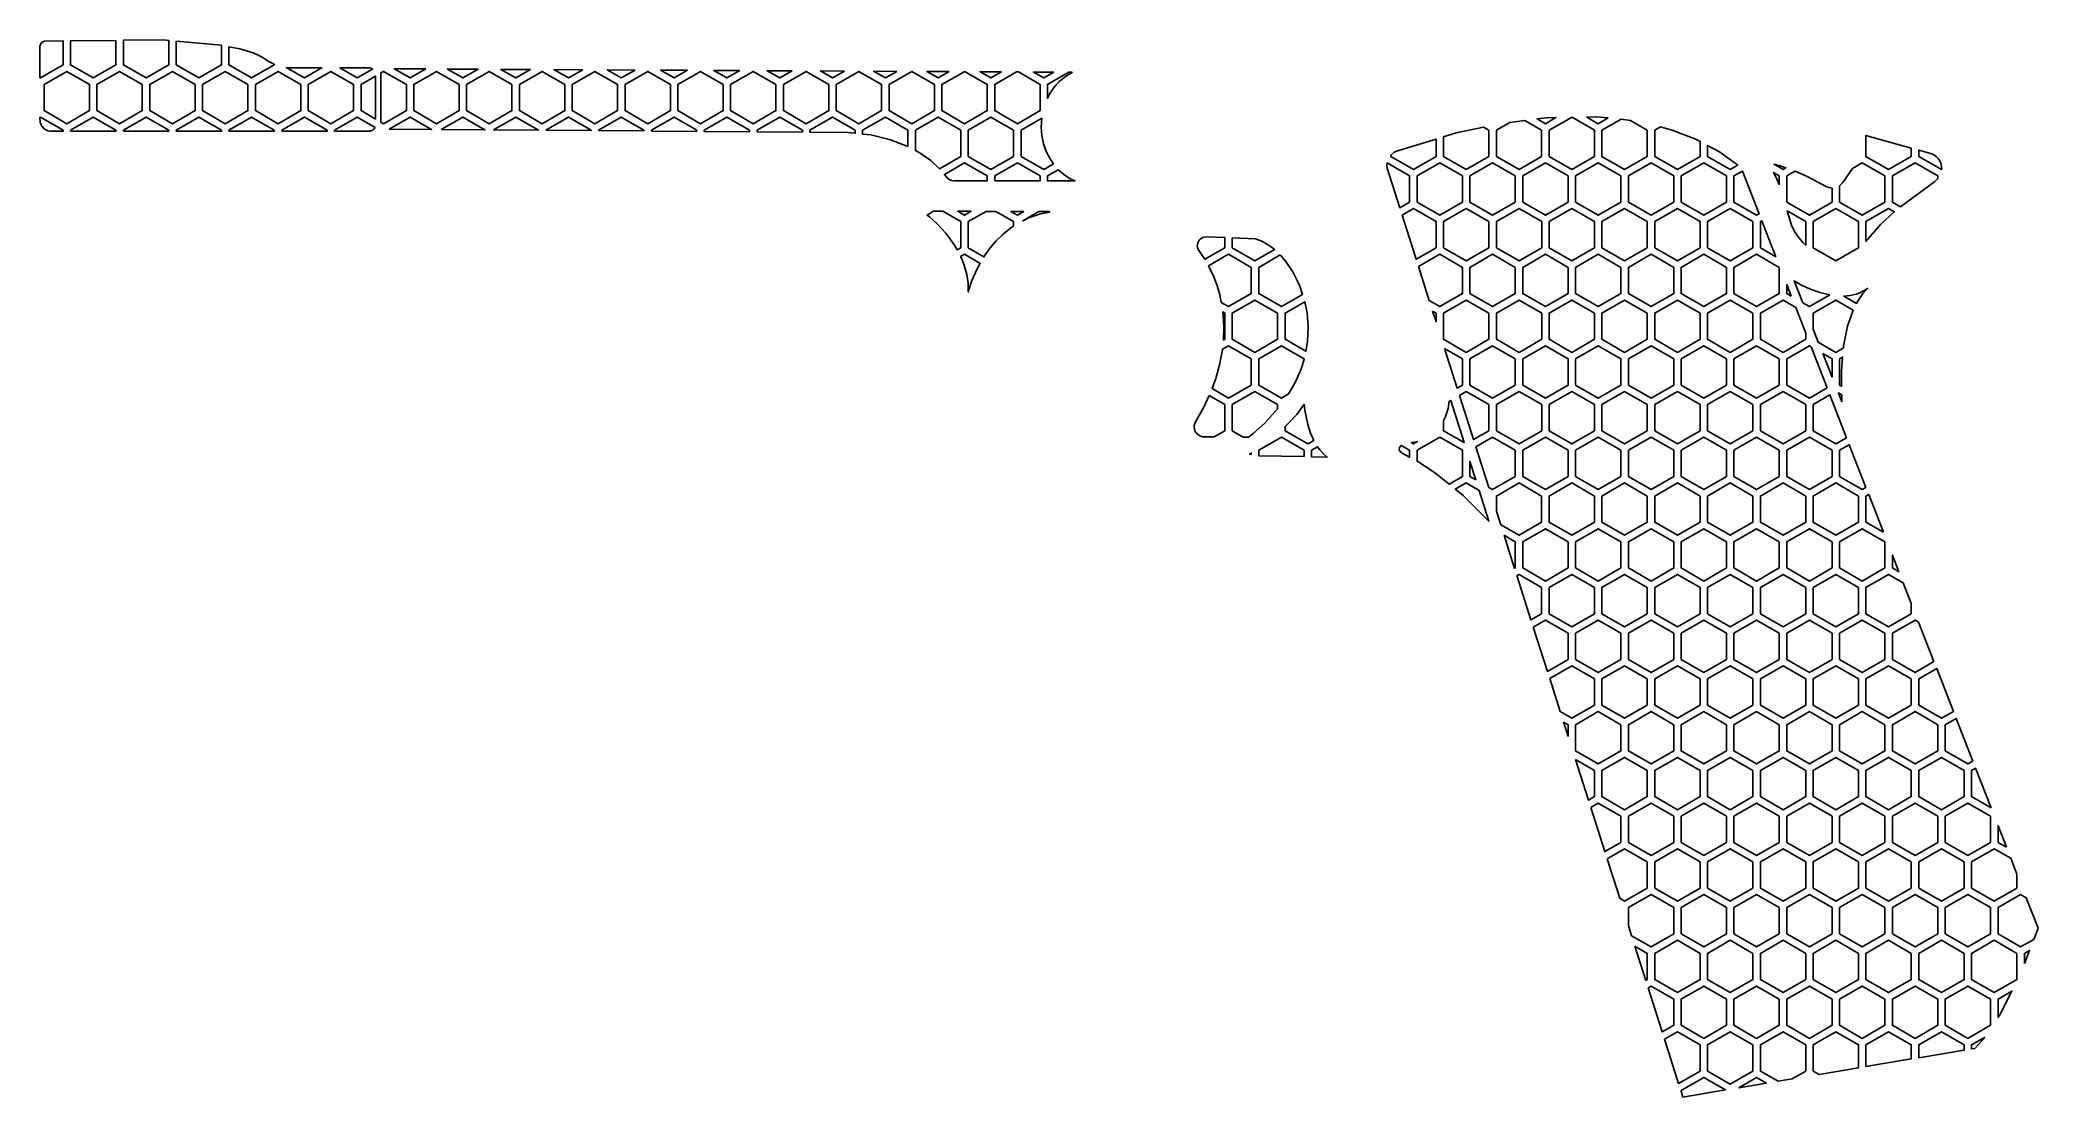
# Model space of a CAD drawing. Header units: millimetres. Extents: x 10 to 143, y -138 to -67.
import ezdxf

# ---------------------------------------------------------------- set-up
doc = ezdxf.new("R2010")
doc.units = ezdxf.units.MM

# ---------------------------------------------------------------- blocks, each defined once
blk = doc.blocks.new('HEX')
blk.add_lwpolyline([(1.516, 0.875), (0, 1.75), (-1.516, 0.875), (-1.516, -0.875), (0, -1.75), (1.516, -0.875)], close=True)

msp = doc.modelspace()

# ---------------------------------------------------------------- linework, layer by layer
for points in [[(9.821, -67.832), (9.849, -67.726), (9.905, -67.635), (10.013, -67.543), (10.114, -67.503), (11.368, -67.485), (11.368, -69.096), (9.852, -69.971), (9.821, -69.953), (9.821, -67.832)], [(14.899, -67.455), (14.899, -69.096), (13.383, -69.971), (11.868, -69.096), (11.868, -67.481), (14.899, -67.455)], [(18.096, -67.428), (18.43, -67.458), (18.43, -69.096), (16.914, -69.971), (15.399, -69.096), (15.399, -67.451), (18.096, -67.428)], [(18.93, -67.504), (21.961, -67.78), (21.961, -69.096), (20.446, -69.971), (18.93, -69.096), (18.93, -67.504)], [(23.195, -68.026), (24.087, -68.298), (24.415, -68.436), (24.675, -68.572), (25.083, -68.847), (25.492, -69.054), (25.492, -69.096), (23.977, -69.971), (22.461, -69.096), (22.461, -67.88), (23.195, -68.026)], [(26.52, -69.293), (28.675, -69.297), (27.508, -69.971), (26.292, -69.269), (26.52, -69.293)], [(31.956, -69.323), (32.068, -69.377), (31.039, -69.971), (29.875, -69.299), (31.825, -69.302), (31.956, -69.323)], [(35.614, -69.368), (34.57, -69.971), (33.508, -69.358), (35.614, -69.368)], [(39.114, -69.386), (38.101, -69.971), (37.07, -69.376), (39.114, -69.386)], [(42.615, -69.403), (41.632, -69.971), (40.632, -69.394), (42.615, -69.403)], [(46.115, -69.421), (45.163, -69.971), (44.194, -69.411), (46.115, -69.421)], [(49.616, -69.439), (48.694, -69.971), (47.756, -69.429), (49.616, -69.439)], [(53.117, -69.456), (52.225, -69.971), (51.318, -69.447), (53.117, -69.456)], [(56.617, -69.474), (55.756, -69.971), (54.88, -69.465), (56.617, -69.474)], [(32.264, -72.717), (31.289, -72.154), (31.289, -70.404), (32.264, -69.841), (32.264, -72.717)], [(32.618, -69.636), (32.804, -69.529), (34.32, -70.404), (34.32, -72.154), (32.804, -73.029), (32.621, -72.923), (32.618, -69.636)], [(60.118, -69.492), (59.287, -69.971), (58.443, -69.483), (60.118, -69.492)], [(63.618, -69.509), (62.819, -69.971), (62.005, -69.501), (63.618, -69.509)], [(67.119, -69.527), (66.35, -69.971), (65.567, -69.519), (67.119, -69.527)], [(68.12, -69.532), (69.631, -70.404), (69.631, -72.154), (68.115, -73.029), (66.6, -72.154), (66.6, -70.404), (68.12, -69.532)], [(70.619, -69.544), (69.881, -69.971), (69.129, -69.537), (70.619, -69.544)], [(71.682, -69.55), (73.162, -70.404), (73.162, -72.154), (71.646, -73.029), (70.131, -72.154), (70.131, -70.404), (71.611, -69.549), (71.682, -69.55)], [(74.12, -69.562), (73.412, -69.971), (72.691, -69.555), (74.12, -69.562)], [(75.245, -69.568), (76.693, -70.404), (76.693, -72.154), (75.177, -73.029), (73.662, -72.154), (73.662, -70.404), (75.111, -69.567), (75.245, -69.568)], [(77.621, -69.58), (76.943, -69.971), (76.253, -69.573), (77.621, -69.58)], [(77.956, -70.234), (77.764, -70.435), (77.59, -70.65), (77.432, -70.877), (77.292, -71.115), (77.193, -71.332), (77.193, -70.404), (78.612, -69.585), (78.807, -69.586), (78.848, -69.609), (78.633, -69.722), (78.39, -69.876), (78.164, -70.047), (77.956, -70.234)], [(10.491, -73.528), (10.343, -73.498), (10.207, -73.44), (10.087, -73.357), (9.942, -73.194), (9.874, -73.064), (9.832, -72.921), (9.821, -72.605), (9.852, -72.587), (11.368, -73.462), (11.368, -73.528), (10.491, -73.528)], [(11.868, -73.528), (11.868, -73.462), (13.383, -72.587), (14.899, -73.462), (14.899, -73.529), (11.868, -73.528)], [(15.399, -73.529), (15.399, -73.462), (16.914, -72.587), (18.43, -73.462), (18.43, -73.529), (15.399, -73.529)], [(18.93, -73.529), (18.93, -73.462), (20.446, -72.587), (21.961, -73.462), (21.961, -73.529), (18.93, -73.529)], [(22.461, -73.529), (22.461, -73.462), (23.977, -72.587), (25.492, -73.462), (25.492, -73.529), (22.461, -73.529)], [(25.992, -73.529), (25.992, -73.462), (27.508, -72.587), (29.023, -73.462), (29.023, -73.53), (25.992, -73.529)], [(32.227, -73.273), (32.137, -73.403), (32.072, -73.457), (31.956, -73.512), (31.87, -73.53), (29.523, -73.53), (29.523, -73.462), (31.039, -72.587), (32.227, -73.273)], [(33.171, -73.394), (34.57, -72.587), (36.003, -73.414), (33.171, -73.394)], [(36.66, -73.419), (38.101, -72.587), (39.578, -73.44), (36.66, -73.419)], [(40.148, -73.444), (41.632, -72.587), (43.148, -73.465), (40.148, -73.444)], [(43.648, -73.468), (45.163, -72.587), (46.679, -73.462), (46.679, -73.489), (43.648, -73.468)], [(47.179, -73.493), (47.179, -73.462), (48.694, -72.587), (50.21, -73.462), (50.21, -73.514), (47.179, -73.493)], [(50.71, -73.518), (50.71, -73.462), (52.225, -72.587), (53.741, -73.462), (53.741, -73.539), (50.71, -73.518)], [(54.241, -73.543), (54.241, -73.462), (55.756, -72.587), (57.272, -73.462), (57.272, -73.564), (54.241, -73.543)], [(57.772, -73.568), (57.772, -73.462), (59.287, -72.587), (60.803, -73.462), (60.803, -73.589), (57.772, -73.568)], [(63.835, -73.61), (61.303, -73.592), (61.303, -73.462), (62.819, -72.587), (64.334, -73.462), (64.334, -73.666), (63.835, -73.61)], [(67.865, -74.555), (66.703, -74.1), (65.387, -73.783), (64.834, -73.721), (64.834, -73.462), (66.35, -72.587), (67.865, -73.462), (67.865, -74.555)], [(69.967, -76.037), (69.384, -75.496), (68.686, -74.998), (68.365, -74.825), (68.365, -73.462), (69.881, -72.587), (71.396, -73.462), (71.396, -75.212), (69.967, -76.037)], [(76.814, -72.662), (76.781, -73.262), (76.824, -73.82), (76.935, -74.367), (77.114, -74.893), (77.362, -75.387), (77.584, -75.717), (76.943, -76.087), (75.427, -75.212), (75.427, -73.462), (76.814, -72.662)], [(104.511, -73.649), (106.348, -73.255), (106.707, -73.462), (106.707, -75.212), (105.192, -76.087), (103.676, -75.212), (103.676, -73.905), (104.511, -73.649)], [(109.116, -72.814), (110.238, -73.462), (110.238, -75.212), (108.723, -76.087), (107.207, -75.212), (107.207, -73.462), (108.105, -72.944), (109.116, -72.814)], [(110.529, -72.633), (111.195, -72.621), (110.488, -73.029), (109.934, -72.709), (110.529, -72.633)], [(112.278, -72.601), (113.769, -73.462), (113.769, -75.212), (112.254, -76.087), (110.738, -75.212), (110.738, -73.462), (112.228, -72.602), (112.278, -72.601)], [(114.694, -72.639), (114.019, -73.029), (113.248, -72.584), (113.904, -72.572), (114.694, -72.639)], [(115.565, -72.714), (116.178, -72.814), (117.3, -73.462), (117.3, -75.212), (115.785, -76.087), (114.269, -75.212), (114.269, -73.462), (115.565, -72.714)], [(118.974, -73.456), (120.586, -74.085), (120.832, -74.217), (120.832, -75.212), (119.316, -76.087), (117.8, -75.212), (117.8, -73.462), (118.182, -73.242), (118.974, -73.456)], [(100.145, -75.13), (100.358, -74.955), (100.534, -74.87), (103.176, -74.059), (103.176, -75.212), (101.661, -76.087), (100.145, -75.212), (100.145, -75.13)], [(122.126, -74.911), (123.352, -75.795), (122.847, -76.087), (121.332, -75.212), (121.332, -74.485), (122.126, -74.911)], [(134.956, -74.658), (134.956, -75.212), (133.44, -76.087), (131.925, -75.212), (131.925, -73.811), (134.956, -74.658)], [(136.987, -76.078), (136.971, -76.087), (135.456, -75.212), (135.456, -74.797), (136.333, -75.043), (136.501, -75.129), (136.648, -75.238), (136.768, -75.366), (136.902, -75.594), (136.958, -75.76), (136.981, -75.88), (136.987, -76.078)], [(70.946, -76.853), (70.778, -76.821), (70.623, -76.752), (70.488, -76.648), (70.304, -76.42), (71.646, -75.645), (73.162, -76.52), (73.162, -76.853), (70.946, -76.853)], [(73.662, -76.853), (73.662, -76.52), (75.177, -75.645), (76.693, -76.52), (76.693, -76.853), (73.662, -76.853)], [(77.916, -76.102), (78.278, -76.421), (78.513, -76.584), (78.765, -76.728), (79.033, -76.854), (77.193, -76.854), (77.193, -76.52), (77.916, -76.102)], [(99.905, -76.006), (99.883, -75.815), (99.896, -75.645), (101.411, -76.52), (101.411, -78.27), (100.748, -78.653), (99.905, -76.006)], [(126.107, -75.821), (126.57, -75.976), (126.378, -76.087), (125.779, -75.741), (126.107, -75.821)], [(130.159, -77.173), (130.38, -76.965), (131.019, -76.023), (131.675, -75.645), (133.19, -76.52), (133.19, -78.27), (131.675, -79.145), (130.159, -78.27), (130.159, -77.173)], [(136.721, -76.692), (136.526, -76.886), (134.232, -78.583), (133.69, -78.27), (133.69, -76.52), (135.206, -75.645), (136.721, -76.52), (136.721, -76.692)], [(124.781, -79.048), (124.613, -79.145), (123.097, -78.27), (123.097, -76.52), (123.666, -76.192), (124.781, -79.048)], [(125.883, -76.546), (125.74, -76.296), (126.128, -76.52), (126.128, -77.092), (125.883, -76.546)], [(127.947, -76.529), (129.301, -77.259), (129.43, -77.303), (129.659, -77.34), (129.659, -78.27), (128.144, -79.145), (126.628, -78.27), (126.628, -76.52), (127.186, -76.198), (127.947, -76.529)], [(100.903, -79.14), (101.661, -78.703), (103.176, -79.578), (103.176, -81.328), (101.845, -82.097), (100.903, -79.14)], [(132.906, -79.767), (131.925, -80.897), (131.925, -79.578), (133.44, -78.703), (133.813, -78.918), (132.906, -79.767)], [(70.966, -81.139), (70.393, -80.358), (69.815, -79.73), (69.309, -79.266), (69.137, -79.133), (69.57, -78.882), (70.193, -78.883), (71.396, -79.578), (71.396, -81.328), (71.158, -81.466), (70.966, -81.139)], [(72.093, -78.887), (71.646, -79.145), (71.197, -78.885), (72.093, -78.887)], [(74.745, -79.985), (74.222, -80.404), (73.763, -80.856), (73.363, -81.327), (73.02, -81.805), (72.946, -81.934), (71.896, -81.328), (71.896, -79.578), (73.09, -78.889), (73.736, -78.89), (74.927, -79.578), (74.927, -79.869), (74.745, -79.985)], [(75.612, -78.894), (75.177, -79.145), (74.739, -78.892), (75.612, -78.894)], [(77.279, -78.897), (77.344, -78.935), (76.724, -79.055), (75.992, -79.297), (75.541, -79.513), (76.609, -78.896), (77.279, -78.897)], [(125.906, -81.93), (124.863, -81.328), (124.863, -79.578), (124.965, -79.519), (125.906, -81.93)], [(127.711, -80.965), (127.408, -80.61), (127.149, -80.231), (126.939, -79.818), (126.656, -78.863), (127.894, -79.578), (127.894, -81.15), (127.711, -80.965)], [(87.268, -81.431), (87.226, -81.309), (87.212, -81.185), (87.218, -81.103), (87.262, -80.947), (87.346, -80.808), (87.401, -80.748), (87.574, -80.634), (87.788, -80.588), (89.052, -80.644), (89.052, -81.328), (87.723, -82.095), (87.268, -81.431)], [(91.11, -80.736), (91.517, -80.893), (91.895, -81.094), (92.244, -81.334), (92.377, -81.447), (91.067, -82.203), (89.552, -81.328), (89.552, -80.667), (91.11, -80.736)], [(72.489, -82.727), (72.142, -83.516), (71.898, -84.274), (71.88, -83.678), (71.794, -83.109), (71.651, -82.569), (71.458, -82.06), (71.386, -81.911), (71.646, -81.761), (72.696, -82.367), (72.489, -82.727)], [(88.709, -84.467), (88.531, -83.843), (88.322, -83.27), (87.963, -82.534), (89.302, -81.761), (90.817, -82.636), (90.817, -84.386), (89.302, -85.261), (88.817, -84.981), (88.709, -84.467)], [(92.758, -81.804), (93.131, -82.236), (93.599, -82.937), (94.036, -83.815), (94.252, -84.442), (92.833, -85.261), (91.317, -84.386), (91.317, -82.636), (92.758, -81.804)], [(102, -82.584), (103.426, -81.761), (104.942, -82.636), (104.942, -84.386), (103.426, -85.261), (102.724, -84.855), (102, -82.584)], [(126.933, -84.562), (126.628, -84.386), (126.628, -83.781), (126.933, -84.562)], [(129.504, -84.476), (128.144, -85.261), (127.693, -85.001), (127.118, -83.545), (127.61, -83.821), (128.156, -84.073), (128.841, -84.321), (129.504, -84.476)], [(130.857, -84.516), (131.266, -84.421), (131.467, -84.351), (131.857, -84.159), (132.044, -84.036), (131.955, -84.114), (131.722, -84.371), (131.4, -84.842), (131.299, -85.044), (130.452, -84.555), (130.857, -84.516)], [(94.549, -85.679), (94.626, -86.64), (94.584, -87.603), (94.474, -88.247), (93.083, -87.444), (93.083, -85.694), (94.395, -84.936), (94.549, -85.679)], [(127.894, -87.023), (127.894, -87.444), (126.378, -88.319), (124.863, -87.444), (124.863, -85.694), (126.378, -84.819), (127.224, -85.307), (127.894, -87.023)], [(131.076, -85.493), (130.7, -86.566), (130.429, -87.888), (130.417, -88.026), (129.909, -88.319), (128.737, -87.642), (128.394, -86.773), (128.394, -85.694), (129.909, -84.819), (131.076, -85.493)], [(88.956, -87.499), (88.985, -86.622), (88.945, -85.859), (88.912, -85.614), (89.052, -85.694), (89.052, -87.444), (88.956, -87.499)], [(102.949, -85.563), (103.176, -85.694), (103.176, -86.276), (102.949, -85.563)], [(88.449, -90.062), (88.704, -89.149), (88.873, -88.27), (88.89, -88.115), (89.302, -87.877), (90.817, -88.752), (90.817, -90.502), (89.302, -91.377), (88.199, -90.74), (88.449, -90.062)], [(94.14, -89.487), (93.739, -90.383), (93.318, -91.097), (92.833, -91.377), (91.317, -90.502), (91.317, -88.752), (92.833, -87.877), (94.348, -88.752), (94.348, -88.798), (94.14, -89.487)], [(103.745, -88.061), (104.942, -88.752), (104.942, -90.502), (104.587, -90.707), (103.745, -88.061)], [(129.326, -90.694), (128.144, -91.377), (126.628, -90.502), (126.628, -88.752), (128.144, -87.877), (128.251, -87.939), (129.326, -90.694)], [(129.033, -88.39), (129.659, -88.752), (129.659, -89.975), (129.033, -88.39)], [(130.282, -89.564), (130.297, -90.582), (130.159, -90.502), (130.159, -88.752), (130.363, -88.634), (130.282, -89.564)], [(87.649, -93.976), (87.557, -93.964), (87.386, -93.904), (87.31, -93.86), (87.178, -93.745), (87.079, -93.604), (87.043, -93.526), (87.003, -93.36), (87.004, -93.23), (87.068, -93.016), (87.651, -91.977), (88.007, -91.207), (89.052, -91.81), (89.052, -93.56), (88.33, -93.977), (87.649, -93.976)], [(91.727, -93.06), (90.952, -93.746), (90.642, -93.978), (90.275, -93.978), (89.552, -93.56), (89.552, -91.81), (91.067, -90.935), (92.583, -91.81), (92.583, -92.103), (91.727, -93.06)], [(94.367, -91.781), (94.403, -92.183), (94.593, -93.147), (94.782, -93.727), (95.003, -94.201), (94.598, -94.435), (93.083, -93.56), (93.083, -93.274), (93.275, -93.104), (93.856, -92.469), (94.367, -91.781)], [(103.676, -92.877), (103.81, -92.598), (103.905, -92.341), (103.978, -92.077), (104.056, -91.591), (104.16, -91.531), (105.045, -94.351), (103.676, -93.56), (103.676, -92.877)], [(104.743, -91.194), (105.192, -90.935), (106.707, -91.81), (106.707, -93.56), (105.684, -94.151), (104.743, -91.194)], [(130.625, -94.022), (129.909, -94.435), (128.394, -93.56), (128.394, -91.81), (129.51, -91.165), (130.625, -94.022)], [(130.312, -91.628), (130.077, -91.032), (130.306, -91.164), (130.312, -91.628)], [(94.348, -95.291), (91.317, -95.232), (91.317, -94.868), (92.833, -93.993), (94.348, -94.868), (94.348, -95.291)], [(95.424, -94.857), (95.65, -95.1), (95.906, -95.317), (94.848, -95.299), (94.848, -94.868), (95.256, -94.633), (95.424, -94.857)], [(100.901, -95.059), (100.762, -94.925), (100.712, -94.804), (100.731, -94.67), (100.834, -94.535), (101.411, -94.868), (101.411, -95.335), (100.901, -95.059)], [(101.724, -94.33), (101.937, -94.276), (101.661, -94.435), (101.521, -94.354), (101.724, -94.33)], [(103.152, -96.407), (102.067, -95.689), (101.911, -95.604), (101.911, -94.868), (103.426, -93.993), (104.942, -94.868), (104.942, -96.618), (104.049, -97.134), (103.152, -96.407)], [(105.84, -94.638), (106.957, -93.993), (108.473, -94.868), (108.473, -96.618), (106.957, -97.493), (106.702, -97.346), (105.84, -94.638)], [(131.924, -97.349), (131.675, -97.493), (130.159, -96.618), (130.159, -94.868), (130.809, -94.493), (131.924, -97.349)], [(90.817, -95.152), (90.706, -95.134), (90.817, -95.056), (90.817, -95.152)], [(105.827, -96.84), (105.442, -96.618), (105.442, -95.614), (105.827, -96.84)], [(104.464, -97.471), (105.192, -97.051), (106.048, -97.545), (106.696, -99.611), (104.994, -97.9), (104.464, -97.471)], [(107.207, -98.931), (107.207, -97.926), (108.723, -97.051), (110.238, -97.926), (110.238, -99.676), (108.723, -100.551), (107.498, -99.844), (107.207, -98.931)], [(133.096, -100.352), (131.925, -99.676), (131.925, -97.926), (132.108, -97.82), (133.096, -100.352)], [(107.723, -100.551), (108.473, -100.984), (108.473, -102.734), (108.427, -102.76), (107.723, -100.551)], [(134.123, -102.984), (133.69, -102.734), (133.69, -101.875), (134.123, -102.984)], [(108.582, -103.248), (108.723, -103.167), (110.238, -104.042), (110.238, -105.792), (109.524, -106.204), (108.582, -103.248)], [(134.956, -105.118), (134.956, -105.792), (133.44, -106.667), (131.925, -105.792), (131.925, -104.042), (133.44, -103.167), (134.414, -103.729), (134.956, -105.118)], [(109.68, -106.692), (110.488, -106.225), (112.004, -107.1), (112.004, -108.85), (110.621, -109.648), (109.68, -106.692)], [(136.469, -108.996), (135.206, -109.725), (133.69, -108.85), (133.69, -107.1), (135.206, -106.225), (135.441, -106.361), (136.469, -108.996)], [(110.777, -110.136), (112.254, -109.283), (113.769, -110.158), (113.769, -111.908), (112.254, -112.783), (111.477, -112.335), (110.777, -110.136)], [(137.768, -112.323), (136.971, -112.783), (135.456, -111.908), (135.456, -110.158), (136.653, -109.467), (137.768, -112.323)], [(111.702, -113.042), (112.004, -113.216), (112.004, -113.989), (111.702, -113.042)], [(139.067, -115.651), (138.737, -115.841), (137.221, -114.966), (137.221, -113.216), (137.952, -112.794), (139.067, -115.651)], [(112.498, -115.54), (113.769, -116.274), (113.769, -118.024), (113.364, -118.258), (112.498, -115.54)], [(140.286, -118.774), (138.987, -118.024), (138.987, -116.274), (139.251, -116.122), (140.286, -118.774)], [(113.519, -118.746), (114.019, -118.457), (115.535, -119.332), (115.535, -121.082), (114.461, -121.702), (113.519, -118.746)], [(141.313, -121.406), (140.753, -121.082), (140.753, -119.969), (141.313, -121.406)], [(114.616, -122.19), (115.785, -121.515), (117.3, -122.39), (117.3, -124.14), (115.785, -125.015), (115.456, -124.825), (114.616, -122.19)], [(142.018, -123.212), (142.018, -124.14), (140.503, -125.015), (138.987, -124.14), (138.987, -122.39), (140.503, -121.515), (141.604, -122.151), (142.018, -123.212)], [(116.035, -126.643), (116.035, -125.448), (117.55, -124.573), (119.066, -125.448), (119.066, -127.198), (117.55, -128.073), (116.251, -127.323), (116.035, -126.643)], [(143.43, -126.829), (143.144, -127.568), (142.268, -128.073), (140.753, -127.198), (140.753, -125.448), (142.268, -124.573), (142.631, -124.783), (143.43, -126.829)], [(116.477, -128.031), (117.3, -128.506), (117.3, -130.256), (117.204, -130.312), (116.477, -128.031)], [(142.518, -129.185), (142.518, -128.506), (142.856, -128.311), (142.518, -129.185)], [(117.359, -130.8), (117.55, -130.689), (119.066, -131.564), (119.066, -133.314), (118.301, -133.756), (117.359, -130.8)], [(140.874, -132.618), (140.753, -132.803), (140.753, -131.564), (141.678, -131.03), (140.874, -132.618)], [(118.456, -134.244), (119.316, -133.747), (120.832, -134.622), (120.832, -136.372), (119.398, -137.2), (118.456, -134.244)], [(126.044, -137.054), (124.863, -136.372), (124.863, -134.622), (126.378, -133.747), (127.894, -134.622), (127.894, -136.372), (126.984, -136.897), (126.044, -137.054)], [(128.784, -136.597), (128.394, -136.372), (128.394, -134.622), (129.909, -133.747), (131.425, -134.622), (131.425, -136.157), (128.784, -136.597)], [(131.925, -136.074), (131.925, -134.622), (133.44, -133.747), (134.956, -134.622), (134.956, -135.569), (131.925, -136.074)], [(135.456, -135.485), (135.456, -134.622), (136.971, -133.747), (138.487, -134.622), (138.487, -134.98), (135.456, -135.485)], [(139.642, -134.385), (139.198, -134.862), (138.987, -134.897), (138.987, -134.622), (139.848, -134.125), (139.642, -134.385)], [(119.689, -138.113), (119.566, -137.728), (119.566, -137.68), (121.082, -136.805), (122.528, -137.64), (119.689, -138.113)], [(123.426, -137.49), (124.613, -136.805), (125.268, -137.183), (123.426, -137.49)]]:
    msp.add_lwpolyline(points, close=True)

# ---------------------------------------------------------------- block references
for p in [(11.618, -71.279), (15.149, -71.279), (18.68, -71.279), (22.211, -71.279), (25.742, -71.279), (29.273, -71.279), (36.335, -71.279), (39.867, -71.279), (43.398, -71.279), (46.929, -71.279), (50.46, -71.279), (53.991, -71.279), (57.522, -71.279), (61.053, -71.279), (64.584, -71.279), (73.412, -74.337), (103.426, -77.395), (106.957, -77.395), (110.488, -77.395), (114.019, -77.395), (117.55, -77.395), (121.082, -77.395), (105.192, -80.453), (108.723, -80.453), (112.254, -80.453), (115.785, -80.453), (119.316, -80.453), (122.847, -80.453), (129.909, -80.453), (106.957, -83.511), (110.488, -83.511), (114.019, -83.511), (117.55, -83.511), (121.082, -83.511), (124.613, -83.511), (91.067, -86.569), (105.192, -86.569), (108.723, -86.569), (112.254, -86.569), (115.785, -86.569), (119.316, -86.569), (122.847, -86.569), (106.957, -89.627), (110.488, -89.627), (114.019, -89.627), (117.55, -89.627), (121.082, -89.627), (124.613, -89.627), (108.723, -92.685), (112.254, -92.685), (115.785, -92.685), (119.316, -92.685), (122.847, -92.685), (126.378, -92.685), (110.488, -95.743), (114.019, -95.743), (117.55, -95.743), (121.082, -95.743), (124.613, -95.743), (128.144, -95.743), (112.254, -98.801), (115.785, -98.801), (119.316, -98.801), (122.847, -98.801), (126.378, -98.801), (129.909, -98.801), (110.488, -101.859), (114.019, -101.859), (117.55, -101.859), (121.082, -101.859), (124.613, -101.859), (128.144, -101.859), (131.675, -101.859), (112.254, -104.917), (115.785, -104.917), (119.316, -104.917), (122.847, -104.917), (126.378, -104.917), (129.909, -104.917), (114.019, -107.975), (117.55, -107.975), (121.082, -107.975), (124.613, -107.975), (128.144, -107.975), (131.675, -107.975), (115.785, -111.033), (119.316, -111.033), (122.847, -111.033), (126.378, -111.033), (129.909, -111.033), (133.44, -111.033), (114.019, -114.091), (117.55, -114.091), (121.082, -114.091), (124.613, -114.091), (128.144, -114.091), (131.675, -114.091), (135.206, -114.091), (115.785, -117.149), (119.316, -117.149), (122.847, -117.149), (126.378, -117.149), (129.909, -117.149), (133.44, -117.149), (136.971, -117.149), (117.55, -120.207), (121.082, -120.207), (124.613, -120.207), (128.144, -120.207), (131.675, -120.207), (135.206, -120.207), (138.737, -120.207), (119.316, -123.265), (122.847, -123.265), (126.378, -123.265), (129.909, -123.265), (133.44, -123.265), (136.971, -123.265), (121.082, -126.323), (124.613, -126.323), (128.144, -126.323), (131.675, -126.323), (135.206, -126.323), (138.737, -126.323), (119.316, -129.381), (122.847, -129.381), (126.378, -129.381), (129.909, -129.381), (133.44, -129.381), (136.971, -129.381), (140.503, -129.381), (121.082, -132.439), (124.613, -132.439), (128.144, -132.439), (131.675, -132.439), (135.206, -132.439), (138.737, -132.439), (122.847, -135.497)]:
    msp.add_blockref('HEX', p)

doc.saveas('drawing.dxf')
